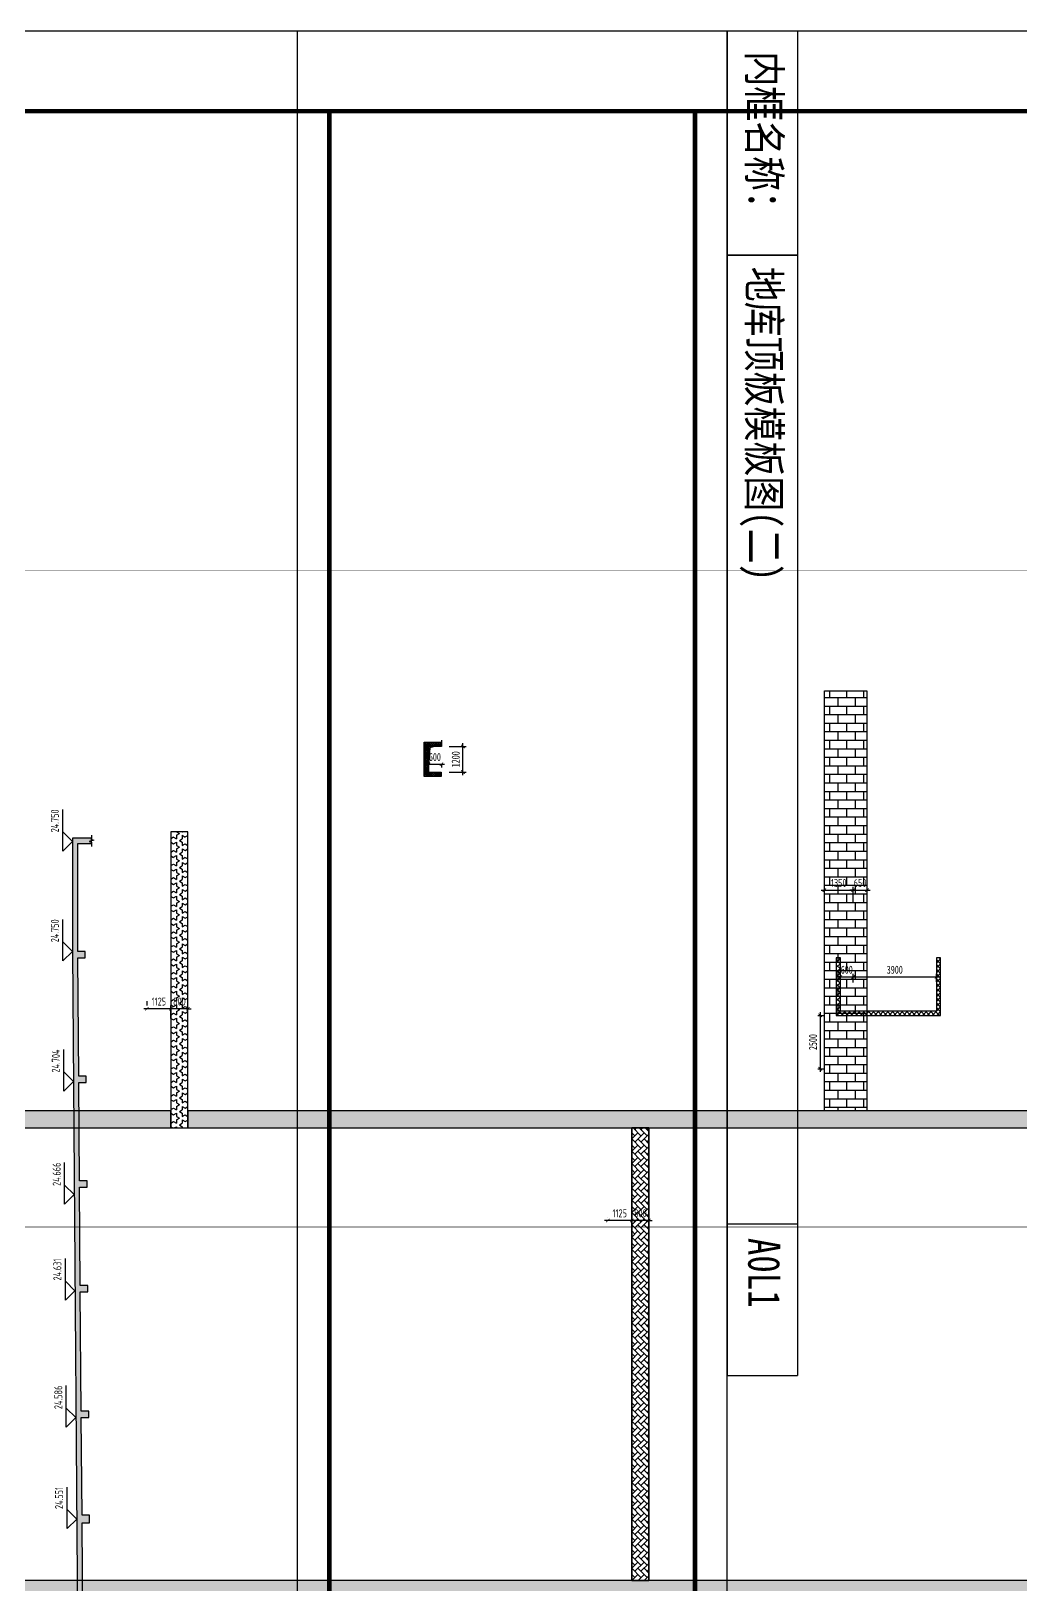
# Model space of a CAD drawing. Extents: x -302153 to 1239823, y 44204 to 1496698.
# Drawn here: x 1097897 to 1144286, y 877340 to 950148 of the extents above; entities that cross this region are included whole.
import ezdxf
from ezdxf.enums import TextEntityAlignment as Align

# ---------------------------------------------------------------- set-up
doc = ezdxf.new("R2010")
doc.units = 0
doc.header["$LTSCALE"] = 1500
doc.header["$MEASUREMENT"] = 0
doc.linetypes.add('DASH', pattern=[0.35, 0.25, -0.1])
doc.layers.get('0').update_dxf_attribs({"linetype": 'CONTINUOUS'})
doc.layers.get('Defpoints').update_dxf_attribs({"color": 2, "linetype": 'CONTINUOUS'})
for name, color, linetype in [('HATCH1', 181, 'CONTINUOUS'), ('S_HOLE', 201, 'CONTINUOUS'), ('S_HOLE_TEXT', 201, 'CONTINUOUS'), ('S_PLAN_DIMS', 3, 'CONTINUOUS'), ('SD_DIMS', 3, 'CONTINUOUS'), ('SD_THIN', 83, 'CONTINUOUS'), ('后浇带', 7, 'CONTINUOUS')]:
    doc.layers.add(name, color=color, linetype=linetype)
doc.layers.add('内框', color=8, linetype='CONTINUOUS', plot=False)
doc.layers.add('抗震等级范围线', color=110, linetype='DASH', plot=False)
doc.styles.add('TH-STYLE3', font='tssdeng.shx', dxfattribs={"width": 0.7, "bigfont": 'tssdchn.shx'})
doc.styles.add('TSSD_Dimension', font='', dxfattribs={"width": 0.7})
doc.styles.add('TSSD_Label', font='tssdeng.shx', dxfattribs={"width": 0.7, "bigfont": 'hztxt.shx'})
doc.styles.add('黑体', font='simhei.ttf')
doc.styles.get('TSSD_Dimension').set_extended_font_data('SimSun')
doc.dimstyles.new('TSSD_150_150', dxfattribs={"dimtxt": 375, "dimasz": 150, "dimexe": 150, "dimexo": 375, "dimgap": 150, "dimtad": 1, "dimdec": 0, "dimzin": 0, "dimdsep": 46, "dimtxsty": 'TSSD_Dimension', "dimblk": 'ARCHTICK', "dimblk1": 'ARCHTICK', "dimblk2": 'ARCHTICK', "dimcen": 0, "dimdle": 150, "dimclrt": 7, "dimadec": 0, "dimazin": 0, "dimtfac": 1, "dimtdec": 0, "dimtix": 1, "dimtmove": 2, "dimatfit": 3, "dimfxl": 1, "dimtolj": 1, "dimtzin": 0, "dimarcsym": 0})

# ---------------------------------------------------------------- blocks, each defined once
blk = doc.blocks.new('THAPE_A0L1_inner')
at = {"layer": '内框'}
for p, q in [((0, 863), (0, 841)), ((0, 863), (420, 863)), ((70, 841), (70, 863)), ((70, 863), (70, 841)), ((372.66, 841), (372.62, 863)), ((372.62, 863), (372.66, 841)), ((420, 841), (420, 863)), ((0, 841), (70, 841)), ((40, 841), (0, 841)), ((120, 841), (40, 841)), ((70, 841), (372.66, 841)), ((280, 841), (120, 841)), ((420, 841), (280, 841)), ((372.66, 841), (420, 841))]:
    blk.add_line(p, q, dxfattribs=at)
blk.add_lwpolyline([(0, 0), (1486, 0), (1486, 841), (0, 841)], close=True, dxfattribs=at)
at = {"layer": '内框', "const_width": 1.4}
blk.add_lwpolyline([(25, 831), (25, 10), (1476, 10), (1476, 831)], close=True, dxfattribs=at)
at = {"layer": '内框', "style": '黑体', "width": 0.8}
for s, p in [('内框名称：', (6.33, 847.64)), ('A0L1', (376.99, 847.62))]:
    blk.add_text(s, height=10, dxfattribs=at).set_placement(p)
blk.add_attdef('内框名称', (73.61, 847.62), '', height=10, dxfattribs=at)
blk = doc.blocks.new('_ArchTick')
at = {"color": 0, "const_width": 0.25}
blk.add_lwpolyline([(-0.53, -0.53), (0.53, 0.53)], dxfattribs=at)
blk = doc.blocks.new('*D67')
at = {"layer": 'Defpoints', "color": 0, "transparency": 16777216}
for p in [(1116524, 916122), (1117124, 916122), (1117124, 915793)]:
    blk.add_point(p, dxfattribs=at)
at = {"layer": 'S_HOLE', "color": 0, "lineweight": -2, "transparency": 16777216}
for p, q in [((1116524, 915793), (1116374, 915793)), ((1116524, 915793), (1117124, 915793)), ((1116524, 915747), (1116524, 915643)), ((1117124, 915793), (1117274, 915793)), ((1117124, 915747), (1117124, 915643))]:
    blk.add_line(p, q, dxfattribs=at)
at = {"layer": 'S_HOLE', "color": 0, "lineweight": -2, "transparency": 16777216, "xscale": 150, "yscale": 150, "zscale": 150}
blk.add_blockref('_ArchTick', (1116524, 915793), dxfattribs=at)
at = {"layer": 'S_HOLE', "color": 0, "lineweight": -2, "transparency": 16777216, "xscale": 150, "yscale": 150, "zscale": 150, "rotation": 180}
blk.add_blockref('_ArchTick', (1117124, 915793), dxfattribs=at)
at = {"layer": 'S_HOLE', "color": 7, "transparency": 16777216, "insert": (1116824, 916131), "char_height": 375, "attachment_point": 5, "style": 'TSSD_Dimension'}
blk.add_mtext('\\A1;600', dxfattribs=at)
blk = doc.blocks.new('*D68')
at = {"layer": 'Defpoints', "color": 0, "transparency": 16777216}
for p in [(1117123, 916627, 0), (1118137, 916627), (1117123, 915427)]:
    blk.add_point(p, dxfattribs=at)
at = {"layer": 'S_HOLE', "color": 0, "lineweight": -2, "transparency": 16777216}
for p, q in [((1118137, 915277), (1118137, 916777)), ((1117498, 916627), (1118287, 916627)), ((1117498, 915427), (1118287, 915427))]:
    blk.add_line(p, q, dxfattribs=at)
at = {"layer": 'S_HOLE', "color": 0, "lineweight": -2, "transparency": 16777216, "xscale": 150, "yscale": 150, "zscale": 150}
for p, rotation in [((1118137, 916627), 90), ((1118137, 915427), 270)]:
    blk.add_blockref('_ArchTick', p, dxfattribs=dict(at, rotation=rotation))
at = {"layer": 'S_HOLE', "color": 7, "transparency": 16777216, "insert": (1117799, 916027), "char_height": 375, "attachment_point": 5, "rotation": 90, "style": 'TSSD_Dimension'}
blk.add_mtext('\\A1;1200', dxfattribs=at)
blk = doc.blocks.new('*D103')
at = {"layer": 'Defpoints', "color": 0, "transparency": 16777216}
for p in [(1134393, 904027), (1134393, 901527), (1134880, 901527)]:
    blk.add_point(p, dxfattribs=at)
at = {"layer": 'SD_DIMS', "color": 0, "lineweight": -2, "transparency": 16777216}
for p, q in [((1134768, 904027), (1135030, 904027)), ((1134880, 904177), (1134880, 901377)), ((1134768, 901527), (1135030, 901527))]:
    blk.add_line(p, q, dxfattribs=at)
at = {"layer": 'SD_DIMS', "color": 0, "lineweight": -2, "transparency": 16777216, "xscale": 150, "yscale": 150, "zscale": 150}
for p, rotation in [((1134880, 904027), 90), ((1134880, 901527), 270)]:
    blk.add_blockref('_ArchTick', p, dxfattribs=dict(at, rotation=rotation))
at = {"layer": 'SD_DIMS', "color": 7, "transparency": 16777216, "insert": (1134542, 902777), "char_height": 375, "attachment_point": 5, "rotation": 90, "style": 'TSSD_Dimension'}
blk.add_mtext('\\A1;2500', dxfattribs=at)
blk = doc.blocks.new('*D152')
at = {"layer": 'Defpoints', "color": 0, "transparency": 16777216}
for p in [(1140324, 905826), (1136424, 905185), (1140324, 905227)]:
    blk.add_point(p, dxfattribs=at)
at = {"layer": 'S_HOLE', "color": 0, "lineweight": -2, "transparency": 16777216}
for p, q in [((1136274, 905826), (1140474, 905826)), ((1136424, 905560), (1136424, 905976)), ((1140324, 905602), (1140324, 905976))]:
    blk.add_line(p, q, dxfattribs=at)
at = {"layer": 'S_HOLE', "color": 0, "lineweight": -2, "transparency": 16777216, "xscale": 150, "yscale": 150, "zscale": 150, "rotation": 180}
blk.add_blockref('_ArchTick', (1136424, 905826), dxfattribs=at)
at = {"layer": 'S_HOLE', "color": 0, "lineweight": -2, "transparency": 16777216, "xscale": 150, "yscale": 150, "zscale": 150}
blk.add_blockref('_ArchTick', (1140324, 905826), dxfattribs=at)
at = {"layer": 'S_HOLE', "color": 7, "transparency": 16777216, "insert": (1138374, 906164), "char_height": 375, "attachment_point": 5, "style": 'TSSD_Dimension'}
blk.add_mtext('\\A1;3900', dxfattribs=at)
blk = doc.blocks.new('*D153')
at = {"layer": 'Defpoints', "color": 0, "transparency": 16777216}
for p in [(1136424, 905826), (1135824, 905185), (1136424, 905185)]:
    blk.add_point(p, dxfattribs=at)
at = {"layer": 'S_HOLE', "color": 0, "lineweight": -2, "transparency": 16777216}
for p, q in [((1135824, 905826), (1135674, 905826)), ((1135824, 905560), (1135824, 905976)), ((1135824, 905826), (1136424, 905826)), ((1136424, 905560), (1136424, 905976)), ((1136424, 905826), (1136574, 905826))]:
    blk.add_line(p, q, dxfattribs=at)
at = {"layer": 'S_HOLE', "color": 0, "lineweight": -2, "transparency": 16777216, "xscale": 150, "yscale": 150, "zscale": 150}
blk.add_blockref('_ArchTick', (1135824, 905826), dxfattribs=at)
at = {"layer": 'S_HOLE', "color": 0, "lineweight": -2, "transparency": 16777216, "xscale": 150, "yscale": 150, "zscale": 150, "rotation": 180}
blk.add_blockref('_ArchTick', (1136424, 905826), dxfattribs=at)
at = {"layer": 'S_HOLE', "color": 7, "transparency": 16777216, "insert": (1136124, 906164), "char_height": 375, "attachment_point": 5, "style": 'TSSD_Dimension'}
blk.add_mtext('\\A1;600', dxfattribs=at)
blk = doc.blocks.new('*D366')
at = {"layer": 'Defpoints', "color": 0, "transparency": 16777216}
for p in [(-64001, 116415), (-64651, 115401), (-64001, 115401)]:
    blk.add_point(p, dxfattribs=at)
at = {"layer": 'S_PLAN_DIMS', "color": 0, "lineweight": -2, "transparency": 16777216}
for p, q in [((-64651, 115851), (-64651, 116565)), ((-64001, 115851), (-64001, 116565)), ((-64651, 116415), (-64801, 116415)), ((-64651, 116415), (-64001, 116415)), ((-64001, 116415), (-63851, 116415))]:
    blk.add_line(p, q, dxfattribs=at)
at = {"layer": 'S_PLAN_DIMS', "color": 0, "lineweight": -2, "transparency": 16777216, "xscale": 150, "yscale": 150, "zscale": 150}
blk.add_blockref('_ArchTick', (-64651, 116415), dxfattribs=at)
at = {"layer": 'S_PLAN_DIMS', "color": 0, "lineweight": -2, "transparency": 16777216, "xscale": 150, "yscale": 150, "zscale": 150, "rotation": 180}
blk.add_blockref('_ArchTick', (-64001, 116415), dxfattribs=at)
at = {"layer": 'S_PLAN_DIMS', "color": 7, "transparency": 16777216, "insert": (-64326, 116753), "char_height": 375, "attachment_point": 5, "style": 'TH-STYLE3'}
blk.add_mtext('\\A1;650', dxfattribs=at)
blk = doc.blocks.new('*D367')
at = {"layer": 'Defpoints', "color": 0, "transparency": 16777216}
for p in [(-64651, 116415), (-66001, 115402), (-64651, 115401)]:
    blk.add_point(p, dxfattribs=at)
at = {"layer": 'S_PLAN_DIMS', "color": 0, "lineweight": -2, "transparency": 16777216}
for p, q in [((-66001, 115852), (-66001, 116565)), ((-64651, 115851), (-64651, 116565)), ((-66151, 116415), (-64501, 116415))]:
    blk.add_line(p, q, dxfattribs=at)
at = {"layer": 'S_PLAN_DIMS', "color": 0, "lineweight": -2, "transparency": 16777216, "xscale": 150, "yscale": 150, "zscale": 150, "rotation": 180}
blk.add_blockref('_ArchTick', (-66001, 116415), dxfattribs=at)
at = {"layer": 'S_PLAN_DIMS', "color": 0, "lineweight": -2, "transparency": 16777216, "xscale": 150, "yscale": 150, "zscale": 150}
blk.add_blockref('_ArchTick', (-64651, 116415), dxfattribs=at)
at = {"layer": 'S_PLAN_DIMS', "color": 7, "transparency": 16777216, "insert": (-65326, 116753), "char_height": 375, "attachment_point": 5, "style": 'TH-STYLE3'}
blk.add_mtext('\\A1;1350', dxfattribs=at)
blk = doc.blocks.new('*D368')
at = {"layer": 'Defpoints', "color": 0, "transparency": 16777216}
for p in [(-75025, 100940), (-75025, 100165), (-74225, 100165)]:
    blk.add_point(p, dxfattribs=at)
at = {"layer": 'S_PLAN_DIMS', "color": 0, "lineweight": -2, "transparency": 16777216}
for p, q in [((-75025, 100940), (-75175, 100940)), ((-75025, 100615), (-75025, 101090)), ((-74225, 100940), (-75025, 100940)), ((-74225, 100615), (-74225, 101090)), ((-74225, 100940), (-74075, 100940))]:
    blk.add_line(p, q, dxfattribs=at)
at = {"layer": 'S_PLAN_DIMS', "color": 0, "lineweight": -2, "transparency": 16777216, "xscale": 150, "yscale": 150, "zscale": 150}
blk.add_blockref('_ArchTick', (-75025, 100940), dxfattribs=at)
at = {"layer": 'S_PLAN_DIMS', "color": 0, "lineweight": -2, "transparency": 16777216, "xscale": 150, "yscale": 150, "zscale": 150, "rotation": 180}
blk.add_blockref('_ArchTick', (-74225, 100940), dxfattribs=at)
at = {"layer": 'S_PLAN_DIMS', "color": 7, "transparency": 16777216, "insert": (-74625, 101277), "char_height": 375, "attachment_point": 5, "style": 'TH-STYLE3'}
blk.add_mtext('\\A1;800', dxfattribs=at)
blk = doc.blocks.new('*D369')
at = {"layer": 'Defpoints', "color": 0, "transparency": 16777216}
for p in [(-76150, 100940), (-76150, 100644), (-75025, 100165)]:
    blk.add_point(p, dxfattribs=at)
at = {"layer": 'S_PLAN_DIMS', "color": 0, "lineweight": -2, "transparency": 16777216}
for p, q in [((-74875, 100940), (-76300, 100940)), ((-76150, 101094), (-76150, 101090)), ((-75025, 100615), (-75025, 101090))]:
    blk.add_line(p, q, dxfattribs=at)
at = {"layer": 'S_PLAN_DIMS', "color": 0, "lineweight": -2, "transparency": 16777216, "xscale": 150, "yscale": 150, "zscale": 150, "rotation": 180}
blk.add_blockref('_ArchTick', (-76150, 100940), dxfattribs=at)
at = {"layer": 'S_PLAN_DIMS', "color": 0, "lineweight": -2, "transparency": 16777216, "xscale": 150, "yscale": 150, "zscale": 150}
blk.add_blockref('_ArchTick', (-75025, 100940), dxfattribs=at)
at = {"layer": 'S_PLAN_DIMS', "color": 7, "transparency": 16777216, "insert": (-75588, 101277), "char_height": 375, "attachment_point": 5, "style": 'TH-STYLE3'}
blk.add_mtext('\\A1;1125', dxfattribs=at)
blk = doc.blocks.new('*D370')
at = {"layer": 'Defpoints', "color": 0, "transparency": 16777216}
for p in [(-96625, 110861), (-96625, 109947), (-95825, 109947)]:
    blk.add_point(p, dxfattribs=at)
at = {"layer": 'S_PLAN_DIMS', "color": 0, "lineweight": -2, "transparency": 16777216}
for p, q in [((-96625, 110861), (-96775, 110861)), ((-96625, 110397), (-96625, 111011)), ((-95825, 110861), (-96625, 110861)), ((-95825, 110397), (-95825, 111011)), ((-95825, 110861), (-95675, 110861))]:
    blk.add_line(p, q, dxfattribs=at)
at = {"layer": 'S_PLAN_DIMS', "color": 0, "lineweight": -2, "transparency": 16777216, "xscale": 150, "yscale": 150, "zscale": 150}
blk.add_blockref('_ArchTick', (-96625, 110861), dxfattribs=at)
at = {"layer": 'S_PLAN_DIMS', "color": 0, "lineweight": -2, "transparency": 16777216, "xscale": 150, "yscale": 150, "zscale": 150, "rotation": 180}
blk.add_blockref('_ArchTick', (-95825, 110861), dxfattribs=at)
at = {"layer": 'S_PLAN_DIMS', "color": 7, "transparency": 16777216, "insert": (-96225, 111198), "char_height": 375, "attachment_point": 5, "style": 'TH-STYLE3'}
blk.add_mtext('\\A1;800', dxfattribs=at)
blk = doc.blocks.new('*D371')
at = {"layer": 'Defpoints', "color": 0, "transparency": 16777216}
for p in [(-97750, 110861), (-97750, 110763), (-96625, 109947)]:
    blk.add_point(p, dxfattribs=at)
at = {"layer": 'S_PLAN_DIMS', "color": 0, "lineweight": -2, "transparency": 16777216}
for p, q in [((-96475, 110861), (-97900, 110861)), ((-97750, 111213), (-97750, 111011)), ((-96625, 110397), (-96625, 111011))]:
    blk.add_line(p, q, dxfattribs=at)
at = {"layer": 'S_PLAN_DIMS', "color": 0, "lineweight": -2, "transparency": 16777216, "xscale": 150, "yscale": 150, "zscale": 150, "rotation": 180}
blk.add_blockref('_ArchTick', (-97750, 110861), dxfattribs=at)
at = {"layer": 'S_PLAN_DIMS', "color": 0, "lineweight": -2, "transparency": 16777216, "xscale": 150, "yscale": 150, "zscale": 150}
blk.add_blockref('_ArchTick', (-96625, 110861), dxfattribs=at)
at = {"layer": 'S_PLAN_DIMS', "color": 7, "transparency": 16777216, "insert": (-97188, 111198), "char_height": 375, "attachment_point": 5, "style": 'TH-STYLE3'}
blk.add_mtext('\\A1;1125', dxfattribs=at)
blk = doc.blocks.new('A$C1DF81372')
at = {"layer": '后浇带'}
h = blk.add_hatch(dxfattribs=at)
h.set_pattern_fill('BRICK1', color=8, scale=50, style=0)
h.set_pattern_definition([(0, (-1201073.9, -1053477.37), (0, 400), []), (90, (-1201073.9, -1053477.37), (-400, 400), [400, -400])])
h.paths.add_polyline_path([(-65999.6, 125750), (-63998.4, 125750), (-63999.9, 106074.4), (-66001, 106074.4)])
h = blk.add_hatch(dxfattribs=at)
h.set_pattern_fill('STARS', color=8, scale=50, angle=-90, style=0)
h.set_pattern_definition([(270, (-2336452.87, 2769203.97), (274.963, -5e-14), [158.75, -158.75]), (330, (-2336452.87, 2769203.97), (137.4815, 238.124943), [158.75, -158.75]), (30, (-2336315.4, 2769124.6), (-137.4815, 238.124943), [158.75, -158.75])])
h.paths.add_polyline_path([(-96625, 119150), (-96625, 105274.1), (-95825, 105274.1), (-95825, 119150)])
h = blk.add_hatch(dxfattribs=at)
h.set_pattern_fill('STARS', color=8, scale=50, style=0)
h.set_pattern_definition([(0, (-2717875.16, -2134554.55), (0, 274.963), [158.75, -158.75]), (60, (-2717875.16, -2134554.55), (-238.124943, 137.4815), [158.75, -158.75]), (120, (-2717795.78, -2134417.07), (-238.124943, -137.4815), [158.75, -158.75])])
h.paths.add_polyline_path([(-166025, 105275.2), (-96625, 105273.7), (-96625, 106073.7), (-166025, 106075.2)])
h = blk.add_hatch(dxfattribs=at)
h.set_pattern_fill('STARS', color=8, scale=50, style=0)
h.set_pattern_definition([(0, (-2615500.2, -2134555.17), (0, 274.963), [158.75, -158.75]), (60, (-2615500.2, -2134555.17), (-238.124943, 137.4815), [158.75, -158.75]), (120, (-2615420.8, -2134417.7), (-238.124943, -137.4815), [158.75, -158.75])])
h.paths.add_polyline_path([(-95825, 105274.6), (-41125.1, 105273.1), (-41125.1, 106073.1), (-95825, 106074.6)])
h = blk.add_hatch(dxfattribs=at)
h.set_pattern_fill('AR-HBONE', color=8, scale=2, angle=-90)
h.set_pattern_definition([(315, (-2327256.13, 2836822.65), (287.368196, -8e-14), [609.6, -203.2]), (45, (-2327112.44, 2836678.97), (287.368196, -8e-14), [609.6, -203.2])])
h.paths.add_polyline_path([(-75025, 84075.4), (-74225, 84075.4), (-74225.2, 105274.1), (-75025.2, 105274.1)])
h = blk.add_hatch(dxfattribs=at)
h.set_pattern_fill('STARS', color=8, scale=50, style=0)
h.set_pattern_definition([(0, (-2717875.16, -2156553.05), (0, 274.963), [158.75, -158.75]), (60, (-2717875.16, -2156553.05), (-238.124943, 137.4815), [158.75, -158.75]), (120, (-2717795.78, -2156415.57), (-238.124943, -137.4815), [158.75, -158.75])])
h.paths.add_polyline_path([(-180675, 83276.3), (950.2, 83274.8), (950.2, 84074.8), (-180675, 84076.3)])
at = {"layer": '后浇带', "color": 8}
for points, elevation in [([(-65989.6, 125750), (-64003.4, 125750), (-64007.4, 106074.4), (-65993.5, 106074.4)], 0), ([(-96625, 119150), (-96625, 105274.1), (-95825, 105274.1), (-95825, 119150)], -1000), ([(-166025, 105275.2), (-96625, 105273.7), (-96625, 106073.7), (-166025, 106075.2)], -1000), ([(-95825, 105274.6), (-41125.1, 105273.1), (-41125.1, 106073.1), (-95825, 106074.6)], -1000), ([(-75025, 84075.4), (-74225, 84075.4), (-74225.2, 105274.1), (-75025.2, 105274.1)], -1000), ([(-75025, 105274.5), (-74225, 105274.5), (-74225, 84075.4), (-75025, 84075.4)], -1000), ([(-180675, 83276.3), (950.2, 83274.8), (950.2, 84074.8), (-180675, 84076.3)], -1000)]:
    blk.add_lwpolyline(points, close=True, dxfattribs=dict(at, elevation=elevation))
at = {"layer": 'S_PLAN_DIMS'}
for base, p1, p2, picture, middle in [((-64651, 116415.1), (-66000.6, 115401.8), (-64651, 115401.4), '*D367', (-65325.8, 116752.6)), ((-64000.5116, 116415.0944), (-64651, 115401.4094), (-64000.5116, 115401.4094), '*D366', (-64325.7558, 116752.5944)), ((-97750, 110860.9), (-96625, 109946.8), (-97750, 110763), '*D371', (-97187.5, 111198.4)), ((-96625, 110860.9), (-95825, 109946.8), (-96625, 109946.8), '*D370', (-96225, 111198.4)), ((-76150, 100939.6), (-75025, 100164.9), (-76150, 100644.5), '*D369', (-75587.5, 101277.1)), ((-75025, 100939.6), (-74225, 100164.9), (-75025, 100164.9), '*D368', (-74625, 101277.1))]:
    dim = blk.add_linear_dim(base=base, p1=p1, p2=p2, dimstyle='TSSD_150_150', dxfattribs=at)
    dim.commit()
    dim.dimension.update_dxf_attribs({"geometry": picture, "text_midpoint": middle})

msp = doc.modelspace()

# ---------------------------------------------------------------- hatches: boundary and pattern name
at = {"layer": 'HATCH1'}
h = msp.add_hatch(dxfattribs=at)
h.set_pattern_fill('HOLE_MATETIEL', color=256, scale=20, style=0)
h.set_pattern_definition([(45, (0, 0), (-44.9012806, 44.9012806), []), (135, (0, 0), (-44.9012806, -44.9012806), [])])
edge = h.paths.add_edge_path()
edge.add_line((1117123.8538, 916927.6079), (1117123.895, 916627.4316))
edge.add_line((1117123.895, 916627.4316), (1116523.895, 916627.3079))
edge.add_line((1116523.895, 916627.3079), (1116523.895, 915424.4606))
edge.add_line((1116523.895, 915424.4606), (1117123.4404, 915424.4606))
edge.add_line((1117123.4404, 915424.4606), (1117123.4404, 915224.4606))
edge.add_line((1117123.4404, 915224.4606), (1116323.895, 915224.4606))
edge.add_line((1116323.895, 915224.4606), (1116323.895, 916827.443))
edge.add_line((1116323.895, 916827.443), (1117123.3992, 916827.6078))
h = msp.add_hatch(dxfattribs=at)
h.set_pattern_fill('HOLE_MATETIEL', color=256, scale=20, style=0)
h.set_pattern_definition([(45, (63000.28, -2e-06), (-112.253202, 112.253202), []), (135, (63000.28, -2e-06), (-112.253202, -112.253202), [])])
h.paths.add_polyline_path([(1135823.9373, 906727.5266), (1135623.9373, 906727.5301), (1135621.193, 904027.3706), (1140523.8951, 904027.3697), (1140523.8951, 906727.3697), (1140323.8951, 906727.3697), (1140323.8951, 904227.3697), (1135823.9373, 904227.3697), (1135824.0599, 906727.5266)])
at = {"layer": 'SD_THIN'}
h = msp.add_hatch(dxfattribs=at)
h.set_pattern_fill('ARMORED', color=256, scale=20, style=0)
h.set_pattern_definition([(50, (-1345.03, 0), (143.452037, -12.550427), [15, -165]), (355, (-1345.03, 0), (-27.750267, 150.438427), [12, -132]), (100.4514, (-1333.08, -1.05), (115.701876, 137.887908), [12.748038, -140.228422]), (46.1842, (-1345.03, 40), (213.44821, -33.103803), [22.5, -247.5]), (96.6356, (-1327.25, 37.24), (186.93254, 194.823574), [19.122058, -210.3426]), (351.1842, (-1345.03, 40), (186.93239, 194.82372), [18, -198]), (21, (-1325.03, 30), (119.38141, -80.523778), [15, -165]), (326, (-1325.03, 30), (48.663066, 145.030009), [12, -132]), (71.4514, (-1315.08, 23.29), (168.044526, 64.5061), [12.748038, -140.228422]), (37.5, (-1345.033, 0), (2.431971, 66.5787708), [0, -130.4, 0, -134, 0, -132.5]), (7.5, (-1345.03, 0), (52.6139075, 78.8823424), [0, -76.4, 0, -127.4, 0, -50.5]), (327.5, (-1389.633, 0), (106.7644872, -4.5109743), [0, -50, 0, -156, 0, -207]), (317.5, (-1409.63, 0), (116.637234, 20.0209965), [0, -65, 0, -103.6, 0, -147]), (45, (-1345.03, 0), (-70.710678, 70.710678), [])])
edge = h.paths.add_edge_path()
edge.add_line((1099835.8201, 912325.5005), (1099835.8201, 907025.4982))
edge.add_line((1099835.8201, 907025.4982), (1100134.139, 867226.9001))
edge.add_line((1100134.139, 867226.9001), (1098835.8201, 867226.9001))
edge.add_line((1098835.8201, 867226.9001), (1098835.8201, 866510.0864))
edge.add_line((1098835.8201, 866510.0864), (1099015.8201, 866510.0864))
edge.add_line((1099015.8201, 866510.0864), (1099015.8201, 866926.9001))
edge.add_line((1099015.8201, 866926.9001), (1100485.8201, 866926.9001))
edge.add_line((1100485.8201, 866926.9001), (1100485.8201, 867226.9001))
edge.add_line((1100485.8201, 867226.9001), (1100384.1461, 867226.9001))
edge.add_line((1100384.1461, 867226.9001), (1100323.0525, 875377.3696))
edge.add_line((1100323.0525, 875377.3696), (1100673.0454, 875377.3696))
edge.add_line((1100673.0454, 875377.3696), (1100673.0454, 875677.3696))
edge.add_line((1100673.0454, 875677.3696), (1100320.8038, 875677.3696))
edge.add_line((1100320.8038, 875677.3696), (1100286.5109, 880252.3696))
edge.add_line((1100286.5109, 880252.3696), (1100636.5038, 880252.3696))
edge.add_line((1100636.5038, 880252.3696), (1100636.5038, 880602.3696))
edge.add_line((1100636.5038, 880602.3696), (1100283.8874, 880602.3696))
edge.add_line((1100283.8874, 880602.3696), (1100249.5945, 885177.3696))
edge.add_line((1100249.5945, 885177.3696), (1100599.5874, 885177.3696))
edge.add_line((1100599.5874, 885177.3696), (1100599.5874, 885477.3696))
edge.add_line((1100599.5874, 885477.3696), (1100247.3458, 885477.3696))
edge.add_line((1100247.3458, 885477.3696), (1100205.3698, 891077.3696))
edge.add_line((1100205.3698, 891077.3696), (1100555.3627, 891077.3696))
edge.add_line((1100555.3627, 891077.3696), (1100555.3627, 891377.3696))
edge.add_line((1100555.3627, 891377.3696), (1100203.121, 891377.3696))
edge.add_line((1100203.121, 891377.3696), (1100168.6408, 895977.3696))
edge.add_line((1100168.6408, 895977.3696), (1100518.6337, 895977.3696))
edge.add_line((1100518.6337, 895977.3696), (1100518.6337, 896277.3696))
edge.add_line((1100518.6337, 896277.3696), (1100166.392, 896277.3696))
edge.add_line((1100166.392, 896277.3696), (1100131.9117, 900877.3696))
edge.add_line((1100131.9117, 900877.3696), (1100481.9047, 900877.3696))
edge.add_line((1100481.9047, 900877.3696), (1100481.9047, 901177.3696))
edge.add_line((1100481.9047, 901177.3696), (1100129.663, 901177.3696))
edge.add_line((1100129.663, 901177.3696), (1100088.0618, 906727.3696))
edge.add_line((1100088.0618, 906727.3696), (1100435.8201, 906727.3696))
edge.add_line((1100435.8201, 906727.3696), (1100435.8201, 907027.3696))
edge.add_line((1100435.8201, 907027.3696), (1100085.8201, 907027.3696))
edge.add_line((1100085.8201, 907027.3696), (1100085.8201, 912077.3719))
edge.add_line((1100085.8201, 912077.3719), (1100735.8201, 912077.3719))
edge.add_line((1100735.8201, 912077.3719), (1100735.8201, 912327.3719))
edge.add_line((1100735.8201, 912327.3719), (1099835.8201, 912327.3719))
edge.add_line((1099835.8201, 912327.3719), (1099835.8201, 912077.3719))

# ---------------------------------------------------------------- linework, layer by layer
at = {"layer": 'HATCH1', "elevation": 0}
msp.add_lwpolyline([(1117123.8538, 916927.6079), (1117123.895, 916627.4316), (1116523.895, 916627.3079), (1116523.895, 915424.4606), (1117123.4404, 915424.4606), (1117123.4404, 915224.4606), (1116323.895, 915224.4606), (1116323.895, 916827.443), (1117123.3992, 916827.6078)], dxfattribs=at)
at = {"layer": 'HATCH1'}
msp.add_lwpolyline([(1135823.9373, 906727.5266), (1135623.9373, 906727.5301), (1135621.193, 904027.3706), (1140523.8951, 904027.3697), (1140523.8951, 906727.3697), (1140323.8951, 906727.3697), (1140323.8951, 904227.3697), (1135823.9373, 904227.3697), (1135824.0599, 906727.5266)], close=True, dxfattribs=at)
at = {"layer": 'S_HOLE'}
msp.add_lwpolyline([(1116523.895, 915427.3696), (1116603.3957, 916580.7822), (1117123.4197, 916727.6078)], dxfattribs=at)
at = {"layer": 'SD_THIN', "color": 2}
for p, q in [((1099385.8201, 912627.3696), (1099385.8201, 913677.3696)), ((1099835.8201, 912177.3696), (1099385.8201, 912627.3696)), ((1099385.8201, 911727.3696), (1099385.8201, 912627.3696)), ((1099835.8201, 912177.3696), (1099385.8201, 911727.3696)), ((1099385.8201, 907475.4982), (1099385.8201, 908525.4982)), ((1099835.8201, 907025.4982), (1099385.8201, 907475.4982)), ((1099385.8201, 906575.4982), (1099385.8201, 907475.4982)), ((1099835.8201, 907025.4982), (1099385.8201, 906575.4982)), ((1099431.5299, 901377.3696), (1099431.5299, 902427.3696)), ((1099881.5299, 900927.3696), (1099431.5299, 901377.3696)), ((1099431.5299, 900477.3696), (1099431.5299, 901377.3696)), ((1099881.5299, 900927.3696), (1099431.5299, 900477.3696)), ((1099471.2572, 896077.3696), (1099471.2572, 897127.3696)), ((1099921.2572, 895627.3696), (1099471.2572, 896077.3696)), ((1099471.2572, 895177.3696), (1099471.2572, 896077.3696)), ((1099921.2572, 895627.3696), (1099471.2572, 895177.3696)), ((1099504.9879, 891577.3696), (1099504.9879, 892627.3696)), ((1099954.9879, 891127.3696), (1099504.9879, 891577.3696)), ((1099504.9879, 890677.3696), (1099504.9879, 891577.3696)), ((1099954.9879, 891127.3696), (1099504.9879, 890677.3696)), ((1099549.5874, 885627.3696), (1099549.5874, 886677.3696)), ((1099999.5874, 885177.3696), (1099549.5874, 885627.3696)), ((1099549.5874, 884727.3696), (1099549.5874, 885627.3696)), ((1099999.5874, 885177.3696), (1099549.5874, 884727.3696)), ((1099585.1921, 880877.3696), (1099585.1921, 881927.3696)), ((1100035.1921, 880427.3696), (1099585.1921, 880877.3696)), ((1099585.1921, 879977.3696), (1099585.1921, 880877.3696)), ((1100035.1921, 880427.3696), (1099585.1921, 879977.3696))]:
    msp.add_line(p, q, dxfattribs=at)
at = {"layer": 'SD_THIN'}
for points in [[(1100320.8038, 875677.3696), (1100286.5109, 880252.3696), (1100636.5038, 880252.3696), (1100636.5038, 880602.3696), (1100283.8874, 880602.3696), (1100249.5945, 885177.3696), (1100599.5874, 885177.3696), (1100599.5874, 885477.3696), (1100247.3458, 885477.3696), (1100205.3698, 891077.3696), (1100555.3627, 891077.3696), (1100555.3627, 891377.3696), (1100203.121, 891377.3696), (1100168.6408, 895977.3696), (1100518.6337, 895977.3696), (1100518.6337, 896277.3696), (1100166.392, 896277.3696), (1100131.9117, 900877.3696), (1100481.9047, 900877.3696), (1100481.9047, 901177.3696), (1100129.663, 901177.3696), (1100088.0618, 906727.3696), (1100435.8201, 906727.3696), (1100435.8201, 907027.3696), (1100085.8201, 907027.3696), (1100085.8201, 912077.3719), (1100735.8201, 912077.3719), (1100735.8201, 912327.3719), (1099835.8201, 912327.3719), (1099835.8201, 912077.3719)], [(1099835.8201, 912325.5005), (1099835.8201, 907025.4982), (1100134.139, 867226.9001)], [(1100735.8201, 912467.3719), (1100735.8201, 912267.3719), (1100845.8201, 912232.3719), (1100625.8201, 912172.3719), (1100735.8201, 912137.3719), (1100735.8201, 911937.3719)]]:
    msp.add_lwpolyline(points, dxfattribs=at)
at = {"layer": '抗震等级范围线', "ltscale": 2, "const_width": 30}
msp.add_lwpolyline([(913243.2116, 909722.8008), (916523.0123, 897247.6868), (927665.3806, 900171.9126), (929177.6854, 894606.664), (934673.895, 894116.5466), (1159203.715, 894116.5466), (1159203.715, 924856.2676), (924031.5223, 924856.2676), (924031.5223, 912874.0049), (913243.2116, 909722.8008)], dxfattribs=at)

# ---------------------------------------------------------------- block references
at = {"layer": 'S_HOLE_TEXT'}
msp.add_blockref('A$C1DF81372', (1201073.895, 793477.3719), dxfattribs=at)
at = {"layer": '内框', "xscale": 150, "yscale": 150, "zscale": 150, "rotation": 270}
msp.add_blockref('THAPE_A0L1_inner', (1004362.6912, 950147.9042), dxfattribs=at).add_auto_attribs({'内框名称': '地库顶板模板图(二)'})
msp.add_blockref('THAPE_A0L1_inner', (1110372.8135, 950147.9042), dxfattribs=at)

# ---------------------------------------------------------------- texts
at = {"layer": 'SD_THIN', "color": 2, "style": 'TSSD_Label', "width": 0.7}
for s, p in [('24.750', (1099310.8201, 913677.3696)), ('24.750', (1099310.8201, 908525.4982)), ('24.704', (1099356.5299, 902427.3696)), ('24.666', (1099396.2572, 897127.3696)), ('24.631', (1099429.9879, 892627.3696)), ('24.586', (1099474.5874, 886677.3696)), ('24.551', (1099510.1921, 881927.3696))]:
    msp.add_text(s, height=375, rotation=90, dxfattribs=at).set_placement(p, align=Align.BOTTOM_RIGHT)

# ---------------------------------------------------------------- dimensions: what is measured, and where the dimension line sits
at = {"layer": 'S_HOLE'}
dim = msp.add_linear_dim(base=(1118136.5696, 916627.4315), p1=(1117123.4404, 915427.3696), p2=(1117123.4404, 916627.4315, 0), angle=90, dimstyle='TSSD_150_150', dxfattribs=at)
dim.commit()
dim.dimension.update_dxf_attribs({"geometry": '*D68', "text_midpoint": (1117799.0696, 916027.4005)})
for base, p1, p2, picture, middle in [((1117123.895, 915793.4372), (1116523.895, 916121.6633), (1117123.895, 916121.6633), '*D67', (1116823.895, 916130.9372)), ((1136423.895, 905826.2031), (1135824.0058, 905185.3764), (1136423.895, 905185.3764), '*D153', (1136123.9504, 906163.7031)), ((1140323.8951, 905826.2031), (1136423.895, 905185.3764), (1140323.8951, 905227.3697), '*D152', (1138373.8951, 906163.7031))]:
    dim = msp.add_linear_dim(base=base, p1=p1, p2=p2, dimstyle='TSSD_150_150', dxfattribs=at)
    dim.commit()
    dim.dimension.update_dxf_attribs({"geometry": picture, "text_midpoint": middle})
at = {"layer": 'SD_DIMS'}
dim = msp.add_linear_dim(base=(1134879.6458, 901527.3696), p1=(1134393.2005, 904027.4875), p2=(1134393.2005, 901527.3696), angle=90, dimstyle='TSSD_150_150', dxfattribs=at)
dim.commit()
dim.dimension.update_dxf_attribs({"geometry": '*D103', "text_midpoint": (1134542.1458, 902777.4285)})

doc.saveas('drawing.dxf')
